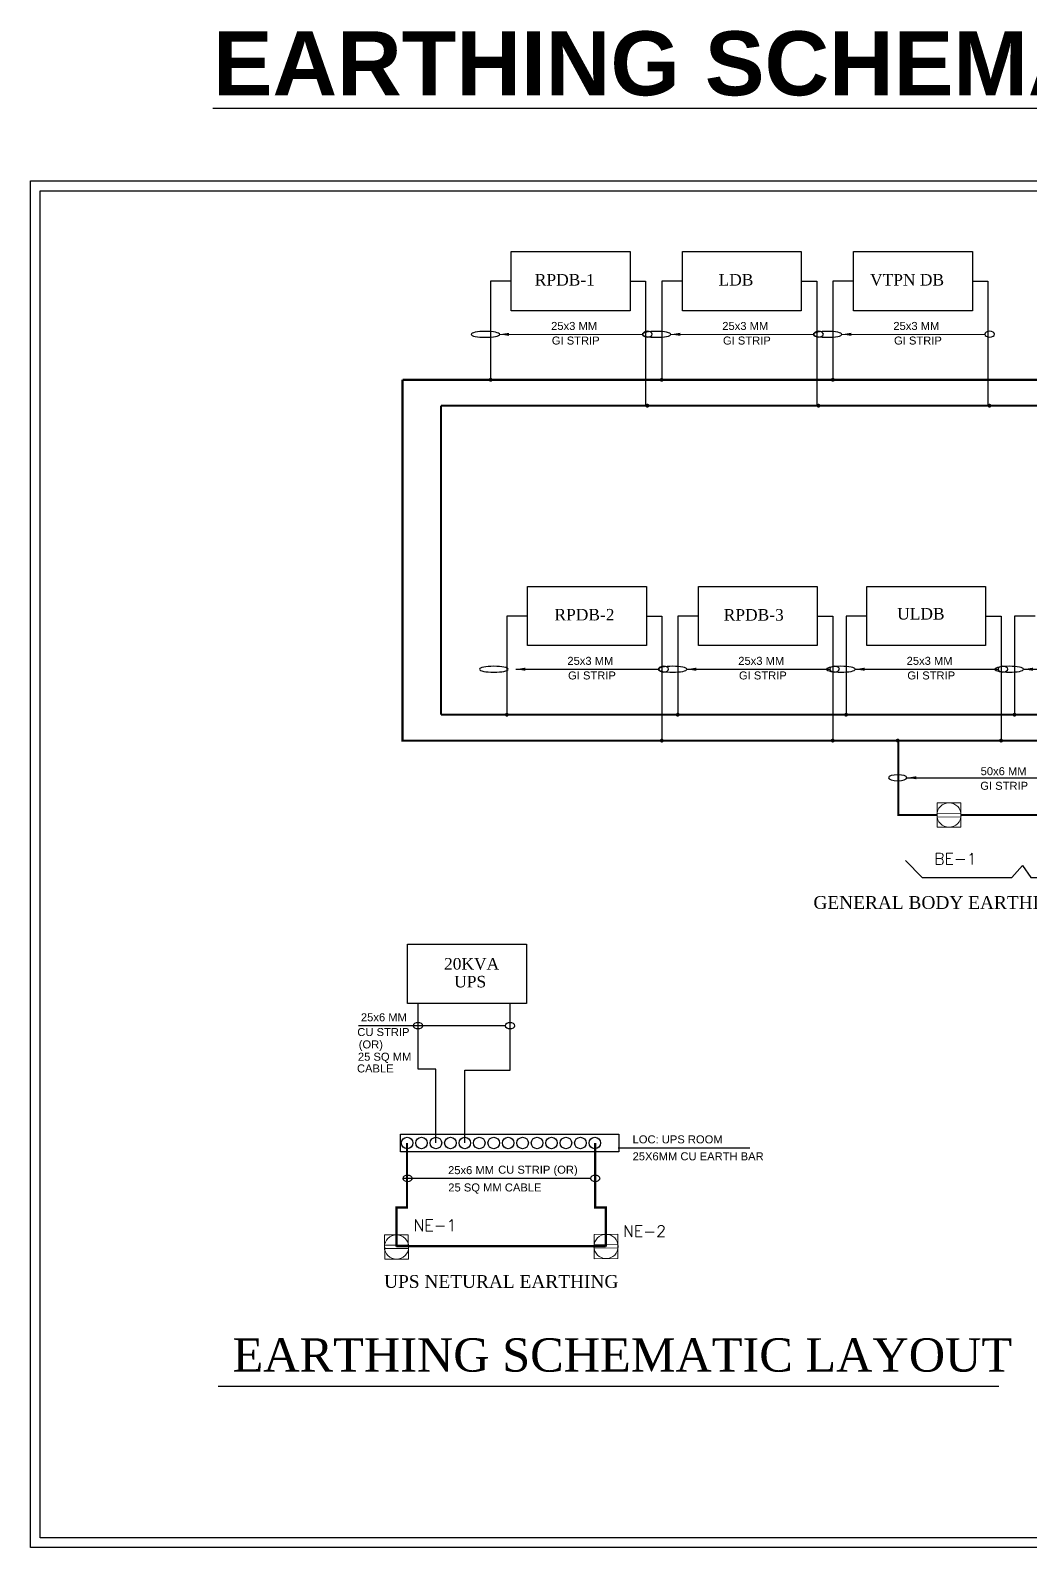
# Model space of a CAD drawing. Header units: millimetres. Extents: x 3552052 to 4144896, y -707811 to -630695.
# Drawn here: x 3757832 to 3781262, y -666235 to -630695 of the extents above; entities that cross this region are included whole.
import ezdxf
from ezdxf.enums import TextEntityAlignment as Align

# ---------------------------------------------------------------- set-up
doc = ezdxf.new("R2010")
doc.units = ezdxf.units.MM
doc.header["$LTSCALE"] = 6
doc.header["$MEASUREMENT"] = 0
doc.layers.get('0').update_dxf_attribs({"linetype": 'CONTINUOUS', "lineweight": 0})
doc.layers.add('EP', color=3, linetype='CONTINUOUS', lineweight=0)
doc.layers.add('TITLE', color=7, linetype='CONTINUOUS', lineweight=0)
doc.styles.add('ARIAL', font='arial.ttf')
doc.styles.add('ROMANS', font='romans.shx')
doc.styles.add('ROMANT', font='romant.shx')
doc.styles.add('TIMES_R', font='times.ttf', dxfattribs={"height": 1.25})
doc.dimstyles.new('cab.dim', dxfattribs={"dimscale": 1.1, "dimtxt": 115, "dimasz": 100, "dimexe": 10, "dimexo": 50, "dimgap": 35, "dimtad": 1, "dimdec": 0, "dimzin": 0, "dimdsep": 46, "dimtxsty": 'ROMANS', "dimcen": 0, "dimdle": 100, "dimclrd": 8, "dimclre": 8, "dimclrt": 7, "dimadec": 0, "dimazin": 0, "dimtfac": 1, "dimtdec": 0, "dimtofl": 0, "dimtmove": 0, "dimatfit": 3, "dimfxl": 1, "dimtolj": 1, "dimtzin": 0, "dimarcsym": 0})

# ---------------------------------------------------------------- blocks, each defined once
blk = doc.blocks.new('EPP')
at = {"layer": 'EP'}
for p, q in [((-6452.69, 4630.08), (-6461.87, 4630.01)), ((-6461.87, 4630.01), (-6461.81, 4621.08)), ((-6457.81, 4630.04), (-6457.75, 4621.11)), ((-6456.57, 4630.05), (-6456.51, 4621.12)), ((-6452.63, 4621.15), (-6452.69, 4630.08)), ((-6461.81, 4621.08), (-6452.63, 4621.15))]:
    blk.add_line(p, q, dxfattribs=at)
at = {"layer": 'EP', "extrusion": (0, 0, -1)}
blk.add_ellipse((-6457.25, 4625.58), major_axis=(-0.03, 4.59), ratio=0.999999, start_param=3.14159219408171, end_param=9.424777501261296, dxfattribs=at)
blk = doc.blocks.new('BB')
at = {"layer": 'EP', "color": 6}
for p, q in [((463866, 128971), (464143, 128971)), ((463866, 128932), (464143, 128932))]:
    blk.add_line(p, q, dxfattribs=at)
blk.add_lwpolyline([(463866, 129097), (464143, 129097), (464143, 128812), (463866, 128812)], close=True, dxfattribs=at)
blk.add_circle((464005, 128954), 142, dxfattribs=at)

msp = doc.modelspace()

# ---------------------------------------------------------------- linework, layer by layer
at = {"color": 7, "lineweight": 30}
for points in [[(3802913.2, -634223.7), (3802913.2, -666235.1), (3757832, -666235.1), (3757832, -634223.7)], [(3802681.4, -634455.5), (3802681.4, -666003.3), (3758063.8, -666003.3), (3758063.8, -634455.5)]]:
    msp.add_lwpolyline(points, close=True, dxfattribs=at)
at = {"layer": 'EP', "color": 7, "lineweight": -3}
for p, q in [((3768956.1, -654008.9), (3765521.2, -654012)), ((3771601.9, -656870.8), (3774681.7, -656870.8)), ((3770950.3, -657588.8), (3766555, -657588.8))]:
    msp.add_line(p, q, dxfattribs=at)
at = {"layer": 'EP', "color": 7, "lineweight": 30}
msp.add_line((3762231.8, -662453.1), (3780515.4, -662453.1), dxfattribs=at)
at = {"layer": 'EP', "color": 6, "lineweight": -3}
for points in [[(3771880.6, -637263.3), (3769097.3, -637263.3), (3769097.3, -635875.5), (3771880.6, -635875.5)], [(3771880.6, -637263.3), (3769097.3, -637263.3), (3769097.3, -635875.5), (3771880.6, -635875.5)], [(3775888.9, -637263.3), (3773105.7, -637263.3), (3773105.7, -635875.5), (3775888.9, -635875.5)], [(3775888.9, -637263.3), (3773105.7, -637263.3), (3773105.7, -635875.5), (3775888.9, -635875.5)], [(3779896.2, -637263.3), (3777112.9, -637263.3), (3777112.9, -635875.5), (3779896.2, -635875.5)], [(3779896.2, -637263.3), (3777112.9, -637263.3), (3777112.9, -635875.5), (3779896.2, -635875.5)], [(3772260.9, -645107.7), (3769477.7, -645107.7), (3769477.7, -643719.9), (3772260.9, -643719.9)], [(3772260.9, -645107.7), (3769477.7, -645107.7), (3769477.7, -643719.9), (3772260.9, -643719.9)], [(3776263.8, -645107.7), (3773480.6, -645107.7), (3773480.6, -643719.9), (3776263.8, -643719.9)], [(3776263.8, -645107.7), (3773480.6, -645107.7), (3773480.6, -643719.9), (3776263.8, -643719.9)], [(3780207.4, -645107.7), (3777424.2, -645107.7), (3777424.2, -643719.9), (3780207.4, -643719.9)], [(3780207.4, -645107.7), (3777424.2, -645107.7), (3777424.2, -643719.9), (3780207.4, -643719.9)], [(3769451.8, -653485.5), (3766668.5, -653485.5), (3766668.5, -652097.7), (3769451.8, -652097.7)], [(3769451.8, -653485.5), (3766668.5, -653485.5), (3766668.5, -652097.7), (3769451.8, -652097.7)]]:
    msp.add_lwpolyline(points, close=True, dxfattribs=at)
at = {"layer": 'EP', "color": 5, "lineweight": -3}
for points in [[(3769097.3, -636569.4), (3768612, -636569.4), (3768612, -638880.3)], [(3771880.6, -636569.4), (3772242.3, -636569.4), (3772242.3, -639486.9)], [(3773105.7, -636569.4), (3772620.4, -636569.4), (3772620.4, -638880.3)], [(3775888.9, -636569.4), (3776250.7, -636569.4), (3776250.7, -639486.9)], [(3777112.9, -636569.4), (3776627.6, -636569.4), (3776627.6, -638880.3)], [(3779896.2, -636569.4), (3780257.9, -636569.4), (3780257.9, -639486.9)], [(3769477.7, -644413.8), (3768992.4, -644413.8), (3768992.4, -646724.7)], [(3772260.9, -644413.8), (3772622.7, -644413.8), (3772622.7, -647331.3)], [(3773480.6, -644413.8), (3772995.3, -644413.8), (3772995.3, -646724.7)], [(3776263.8, -644413.8), (3776625.6, -644413.8), (3776625.6, -647331.3)], [(3777424.2, -644413.8), (3776938.9, -644413.8), (3776938.9, -646724.7)], [(3780207.4, -644413.8), (3780569.2, -644413.8), (3780569.2, -647331.3)], [(3781367.8, -644413.8), (3780882.5, -644413.8), (3780882.5, -646724.7)]]:
    msp.add_lwpolyline(points, dxfattribs=at)
at = {"layer": 'EP', "color": 1, "lineweight": -3, "ltscale": 10, "const_width": 50}
for points in [[(3766549.4, -638880.3), (3794038.6, -638880.3)], [(3794183.3, -647331.3), (3766549.4, -647331.3), (3766549.4, -638880.3)], [(3767451.8, -639486.9), (3794038.6, -639486.9)], [(3767451.8, -646724.7), (3767451.8, -639486.9)], [(3767451.8, -646724.7), (3794249.7, -646724.7)], [(3779065.3, -649075.4), (3778164.4, -649075.4), (3778164.4, -647331.3)], [(3779642.8, -649075.4), (3782202.7, -649075.4)]]:
    msp.add_lwpolyline(points, dxfattribs=at)
at = {"layer": 'EP', "color": 7, "lineweight": 30, "const_width": 44.5}
for points in [[(3768588.6, -638880.3, 1), (3768635.4, -638880.3, 1)], [(3772597, -638880.3, 1), (3772643.8, -638880.3, 1)], [(3776604.2, -638880.3, 1), (3776651, -638880.3, 1)], [(3772259.8, -639486.9, 1), (3772306.6, -639486.9, 1)], [(3776268.2, -639486.9, 1), (3776315, -639486.9, 1)], [(3780275.4, -639486.9, 1), (3780322.2, -639486.9, 1)], [(3768969, -646724.7, 1), (3769015.8, -646724.7, 1)], [(3772971.9, -646724.7, 1), (3773018.7, -646724.7, 1)], [(3776915.5, -646724.7, 1), (3776962.3, -646724.7, 1)], [(3780859.1, -646724.7, 1), (3780905.9, -646724.7, 1)], [(3772599.3, -647331.3, 1), (3772646.1, -647331.3, 1)], [(3776602.2, -647331.3, 1), (3776649, -647331.3, 1)], [(3778126, -647331.3, 1), (3778172.8, -647331.3, 1)], [(3780545.8, -647331.3, 1), (3780592.6, -647331.3, 1)]]:
    msp.add_lwpolyline(points, format="xyb", close=True, dxfattribs=at)
at = {"layer": 'EP', "color": 7, "lineweight": -3}
msp.add_lwpolyline([(3778328.4, -650139.2), (3778718.4, -650539.2), (3780818.4, -650539.2), (3781068.4, -650259.2), (3781268.4, -650539.2), (3783148.4, -650539.2), (3783498.4, -650219.2)], dxfattribs=at)
at = {"layer": 'EP', "color": 140, "lineweight": -3}
for points in [[(3767333.1, -656756.8), (3767333.1, -655024.2), (3766915.4, -655024.2), (3766915.4, -653485.5)], [(3768009.5, -656756.8), (3768009.5, -655048.9), (3769070.9, -655048.9), (3769070.9, -653485.5)]]:
    msp.add_lwpolyline(points, dxfattribs=at)
at = {"layer": 'EP', "color": 3, "lineweight": -3, "ltscale": 10, "const_width": 50}
for points in [[(3766656.6, -656756.8), (3766656.6, -658266.4), (3766408.1, -658266.4), (3766408.1, -659185.1)], [(3771062.6, -656756.8), (3771062.6, -658266.4), (3771311.1, -658266.4), (3771311.1, -659185.1)], [(3766408.1, -659172), (3771311.1, -659172)]]:
    msp.add_lwpolyline(points, dxfattribs=at)
at = {"layer": 'EP', "color": 7, "lineweight": -3}
msp.add_lwpolyline([(3766502.8, -656551.8), (3771615.3, -656551.8), (3771615.3, -656961.8), (3766502.8, -656961.8)], close=True, dxfattribs=at)
for centre in [(3766656.6, -656756.8), (3766994.8, -656756.8), (3767333.1, -656756.8), (3767671.3, -656756.8), (3768009.5, -656756.8), (3768347.8, -656756.8), (3768686, -656756.8), (3769024.2, -656756.8), (3769362.5, -656756.8), (3769700.7, -656756.8), (3770038.9, -656756.8), (3770377.2, -656756.8), (3770715.4, -656756.8), (3771053.6, -656756.8)]:
    msp.add_circle(centre, 135.3, dxfattribs=at)
at = {"layer": 'EP', "color": 7, "lineweight": 30, "extrusion": (0, 0, -1)}
for centre, major_axis, ratio in [((3768490.8, -637815.8), (-335, 0), 0.2065872), ((3772499.2, -637815.8), (-335, 0), 0.2065872), ((3772285.7, -637812.2), (-112.4, 0), 0.6155194), ((3776506.4, -637815.8), (-335, 0), 0.2065872), ((3776294.1, -637812.2), (-112.4, 0), 0.6155194), ((3780301.4, -637812.2), (-112.4, 0), 0.6155194), ((3768687.8, -645660.2), (-335, 0), 0.2065872), ((3772875.1, -645660.2), (-335, 0), 0.2065872), ((3772666.1, -645656.6), (-112.4, 0), 0.6155194), ((3776817.7, -645660.2), (-335, 0), 0.2065872), ((3776669, -645656.6), (-112.4, 0), 0.6155194), ((3780761.3, -645660.2), (-335, 0), 0.2065872), ((3780612.6, -645656.6), (-112.4, 0), 0.6155194), ((3778149.4, -648201.6), (-216.2, 0), 0.320065)]:
    msp.add_ellipse(centre, major_axis=major_axis, ratio=ratio, dxfattribs=at)
at = {"layer": 'EP', "color": 7, "lineweight": -3, "extrusion": (0, 0, -1)}
for centre in [(3766913.1, -654009), (3769068.5, -654009), (3766667.3, -657585.7), (3771062.6, -657585.7)]:
    msp.add_ellipse(centre, major_axis=(-112.4, 0), ratio=0.6155194, dxfattribs=at)

# ---------------------------------------------------------------- block references
at = {"layer": 'EP', "color": 1, "lineweight": -3, "xscale": -62.05976694199475, "yscale": 62.05976694199477, "zscale": 62.05976694199477, "rotation": 90.04722843635726}
msp.add_blockref('EPP', (4066743, -1049574, 0), dxfattribs=at)
at = {"layer": 'EP', "lineweight": -3, "xscale": -2.00134532593688, "yscale": 2.00134532593688, "zscale": 2.00134532593688, "rotation": 180.345849970315}
for p in [(2836233.9, -406722.3), (2841142.7, -406709.2)]:
    msp.add_blockref('BB', p, dxfattribs=at)

# ---------------------------------------------------------------- texts
at = {"layer": 'EP', "color": 7, "lineweight": 30, "style": 'TIMES_R'}
for s, p in [('RPDB-1', (3770351.7, -636673.4)), ('LDB', (3774360, -636673.4)), ('VTPN DB', (3778367.3, -636673.4)), ('RPDB-2', (3770811, -644517.3)), ('RPDB-3', (3774775.4, -644520.8)), ('ULDB', (3778690.5, -644496.3))]:
    msp.add_text(s, height=270, dxfattribs=at).set_placement(p, align=Align.CENTER)
at = {"layer": 'EP', "color": 7, "lineweight": 30, "style": 'ARIAL'}
for s, p in [('25x3 MM ', (3770030.1, -637712.5)), ('25x3 MM ', (3774038.5, -637712.5)), ('25x3 MM ', (3778045.7, -637712.5)), ('GI STRIP', (3770046.3, -638054.6)), ('GI STRIP', (3774054.7, -638054.6)), ('GI STRIP', (3778061.9, -638054.6)), ('25x3 MM ', (3770410.5, -645556.9)), ('25x3 MM ', (3774413.4, -645556.9)), ('25x3 MM ', (3778357, -645556.9)), ('GI STRIP', (3770426.7, -645899)), ('GI STRIP', (3774429.6, -645899)), ('GI STRIP', (3778373.2, -645899)), ('50x6 MM ', (3780090.4, -648141.5)), ('GI STRIP', (3780081.6, -648483.6))]:
    msp.add_text(s, height=187.5, dxfattribs=at).set_placement(p)
at = {"layer": 'EP', "color": 7, "lineweight": -3}
for s, style, p in [('BE-1', 'ROMANT', (3779498.5, -650234.9, 0)), ('20KVA ', 'TIMES_R', (3768218.5, -652694.6)), ('UPS', 'TIMES_R', (3768134.5, -653112.2)), ('NE-1', 'ROMANT', (3767309.6, -658822.2, 0)), ('NE-2', 'ROMANT', (3772218.4, -658958.3, 0))]:
    msp.add_text(s, height=270, dxfattribs=dict(at, style=style)).set_placement(p, align=Align.CENTER)
for s, height, style, p in [('GENERAL BODY EARTHING FOR LT PANELS & DBS', 300, 'TIMES_R', (3776173.5, -651273.8)), ('25x6 MM ', 187.5, 'ARIAL', (3765574.7, -653906)), ('CU STRIP', 187.5, 'ARIAL', (3765490.2, -654251.9)), ('25 SQ MM ', 187.5, 'ARIAL', (3765504.8, -654829.4)), ('(OR)', 187.5, 'ARIAL', (3765523.6, -654541.7)), ('CABLE ', 187.5, 'ARIAL', (3765482.9, -655104.6)), ('LOC: UPS ROOM', 187.5, 'ARIAL', (3771937.8, -656765.4)), ('25X6MM CU EARTH BAR', 187.5, 'ARIAL', (3771937.8, -657162.6)), ('25x6 MM ', 187.5, 'ARIAL', (3767616.5, -657486.6)), ('CU STRIP (OR)', 187.5, 'ARIAL', (3768789.9, -657475.9)), ('25 SQ MM CABLE ', 187.5, 'ARIAL', (3767621.5, -657891.9)), ('UPS NETURAL EARTHING', 300, 'TIMES_R', (3766117.9, -660150.3)), ('EARTHING SCHEMATIC LAYOUT', 780, 'TIMES_R', (3762568.4, -662111.3))]:
    msp.add_text(s, height=height, dxfattribs=dict(at, style=style)).set_placement(p)
at = {"layer": 'TITLE', "color": 6, "lineweight": -3, "insert": (3778694.4, -630717.4), "char_height": 1500, "width": 36564.74, "attachment_point": 2, "style": 'ARIAL'}
msp.add_mtext('{\\L\\fArial|b1|i0|c0|p34;EARTHING SCHEMATIC LAYOUT}', dxfattribs=at)

# ---------------------------------------------------------------- leaders
at = {"layer": 'EP', "lineweight": -3}
for points in [[(3768825.3, -637815.8), (3772173.3, -637812.2)], [(3772833.7, -637815.8), (3776181.7, -637812.2)], [(3776840.9, -637815.8), (3780188.9, -637812.2)], [(3769205.7, -645660.2), (3772553.7, -645656.6)], [(3773208.6, -645660.2), (3776556.6, -645656.6)], [(3777152.2, -645660.2), (3780500.2, -645656.6)], [(3781095.8, -645660.2), (3784443.8, -645656.6)], [(3778365.6, -648201.6), (3783399.4, -648201.6)]]:
    msp.add_leader(points, dimstyle='cab.dim', override={"dimasz": 200, "dimtad": 0, "dimclrd": 7}, dxfattribs=at)

doc.saveas('drawing.dxf')
